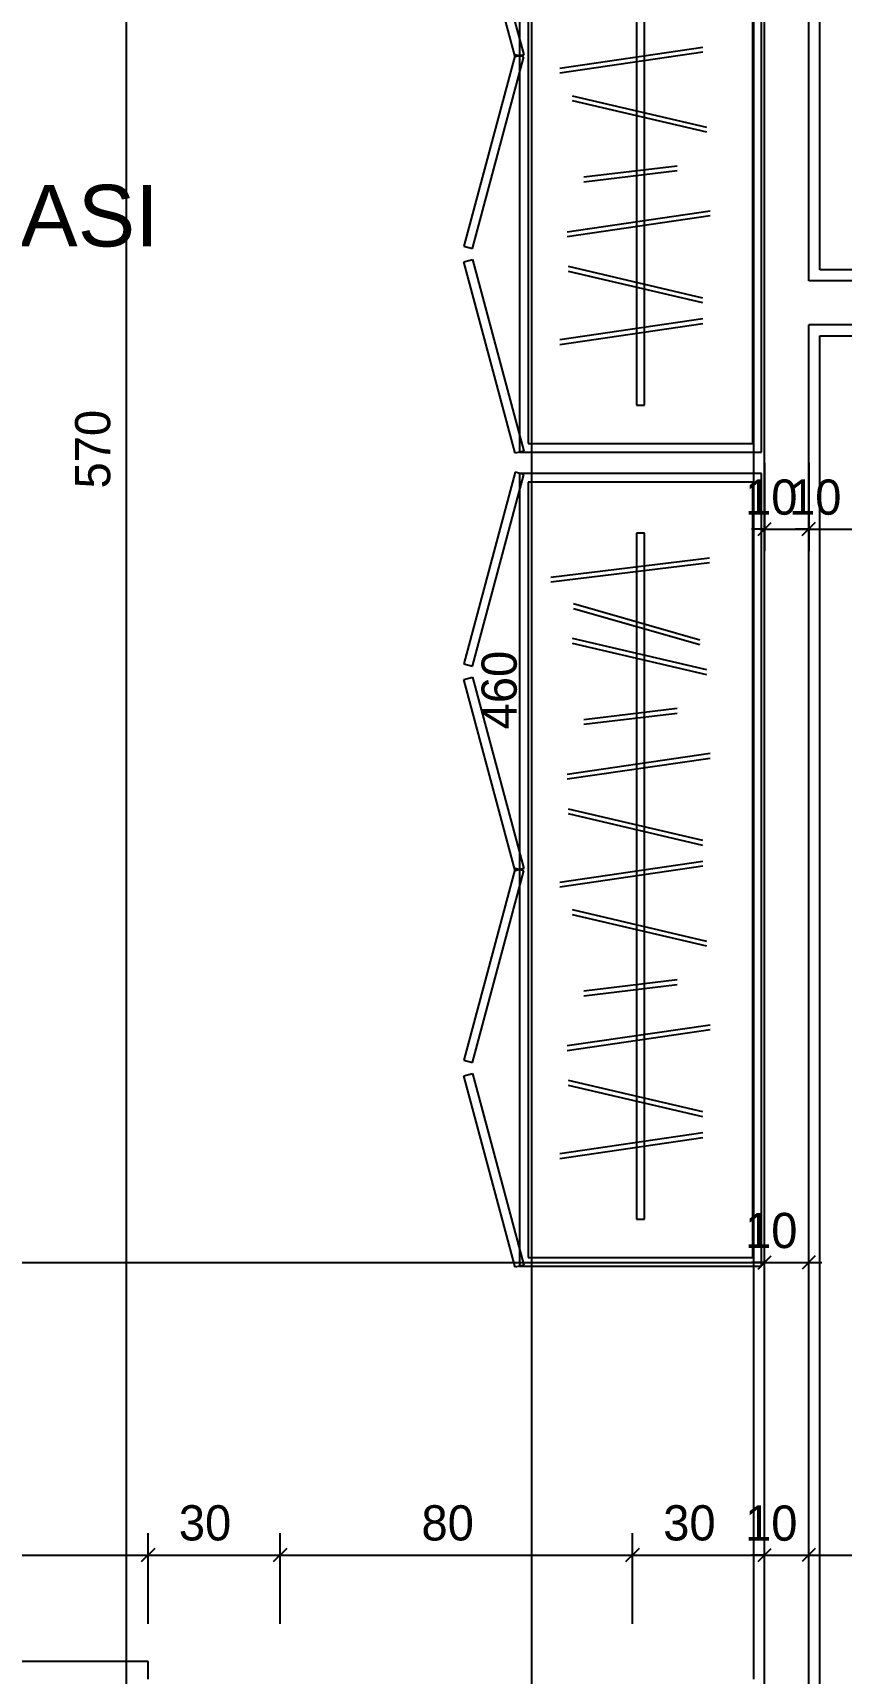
# Model space of a CAD drawing. Extents: x 182769.15 to 182771.38, y 101811.72 to 101812.21.
# Drawn here: x 182769.6832 to 182769.7199, y 101811.9206 to 101811.9951 of the extents above; entities that cross this region are included whole.
import ezdxf

# ---------------------------------------------------------------- set-up
doc = ezdxf.new("R2010")
doc.units = 0
doc.header["$MEASUREMENT"] = 0
doc.linetypes.add('DUZ', pattern=[500, 500])
doc.layers.get('0').update_dxf_attribs({"color": 1, "linetype": 'DUZ'})
for name, color, linetype in [('DENIZLIK', 25, 'Continuous'), ('DUVAR', 7, 'Continuous'), ('iç yatay', 3, 'Continuous'), ('SIVA', 1, 'Continuous'), ('tefriş', 21, 'Continuous'), ('YAZıMAHAL', 4, 'Continuous')]:
    doc.layers.add(name, color=color, linetype=linetype)
doc.styles.add('ARIAL', font='arial.ttf', dxfattribs={"height": 10})
doc.styles.add('İÇ ÖLÇÜ', font='stylu.ttf', dxfattribs={"height": 8})

msp = doc.modelspace()

# ---------------------------------------------------------------- linework, layer by layer
at = {"color": 0, "linetype": 'ByBlock'}
for p, q in [((182769.716095, 101811.972249), (182769.716695, 101811.972849)), ((182769.718095, 101811.972249), (182769.718695, 101811.972849)), ((182769.718695, 101811.972849), (182769.718095, 101811.972249)), ((182769.716095, 101811.938944), (182769.716695, 101811.939544)), ((182769.716095, 101811.938944), (182769.716695, 101811.939544)), ((182769.718695, 101811.939544), (182769.718095, 101811.938944)), ((182769.688695, 101811.926255), (182769.688095, 101811.925655)), ((182769.688095, 101811.925655), (182769.688695, 101811.926255)), ((182769.694695, 101811.926255), (182769.694095, 101811.925655)), ((182769.694095, 101811.925655), (182769.694695, 101811.926255)), ((182769.710695, 101811.926255), (182769.710095, 101811.925655)), ((182769.710095, 101811.925655), (182769.710695, 101811.926255)), ((182769.716095, 101811.925655), (182769.716695, 101811.926255)), ((182769.716095, 101811.925655), (182769.716695, 101811.926255)), ((182769.718695, 101811.926255), (182769.718095, 101811.925655)), ((182769.718695, 101811.926255), (182769.718095, 101811.925655))]:
    msp.add_line(p, q, dxfattribs=at)
at = {"layer": 'DENIZLIK'}
for p, q in [((182769.688395, 101811.921124), (182769.670395, 101811.921124)), ((182769.688395, 101811.920324), (182769.688395, 101811.921124))]:
    msp.add_line(p, q, dxfattribs=at)
at = {"layer": 'DUVAR', "ltscale": 50}
for p, q in [((182769.716395, 101811.919824), (182769.716395, 101812.011824)), ((182769.718395, 101811.983824), (182769.718395, 101812.011824)), ((182769.718395, 101811.876824), (182769.718395, 101811.981824))]:
    msp.add_line(p, q, dxfattribs=at)
at = {"layer": 'DUVAR'}
for p, q in [((182769.720395, 101811.983824), (182769.718395, 101811.983824)), ((182769.720395, 101811.981824), (182769.718395, 101811.981824))]:
    msp.add_line(p, q, dxfattribs=at)
at = {"layer": 'iç yatay'}
for p, q in [((182769.687395, 101812.034224), (182769.687395, 101811.919424)), ((182769.705814, 101812.012224), (182769.705814, 101811.919424)), ((182769.716395, 101811.975549), (182769.716395, 101811.971549)), ((182769.718395, 101811.975549), (182769.718395, 101811.971549)), ((182769.718395, 101811.975549), (182769.718395, 101811.971549)), ((182769.716395, 101811.972549), (182769.715795, 101811.972549)), ((182769.716395, 101811.972549), (182769.718395, 101811.972549)), ((182769.718395, 101811.972549), (182769.717795, 101811.972549)), ((182769.718395, 101811.972549), (182769.72039, 101811.972549)), ((182769.718395, 101811.972549), (182769.718995, 101811.972549)), ((182769.716395, 101811.936244), (182769.716395, 101811.940244)), ((182769.716395, 101811.936244), (182769.716395, 101811.940244)), ((182769.718395, 101811.936244), (182769.718395, 101811.940244)), ((182769.634995, 101811.939244), (182769.716795, 101811.939244)), ((182769.716395, 101811.939244), (182769.715795, 101811.939244)), ((182769.716395, 101811.939244), (182769.718395, 101811.939244)), ((182769.718395, 101811.939244), (182769.718995, 101811.939244)), ((182769.688395, 101811.922824), (182769.688395, 101811.926955)), ((182769.688395, 101811.922824), (182769.688395, 101811.926955)), ((182769.694395, 101811.922824), (182769.694395, 101811.926955)), ((182769.694395, 101811.922824), (182769.694395, 101811.926955)), ((182769.710395, 101811.922824), (182769.710395, 101811.926955)), ((182769.710395, 101811.922824), (182769.710395, 101811.926955)), ((182769.716395, 101811.922955), (182769.716395, 101811.926955)), ((182769.716395, 101811.922955), (182769.716395, 101811.926955)), ((182769.718395, 101811.922955), (182769.718395, 101811.926955)), ((182769.718395, 101811.922955), (182769.718395, 101811.926955)), ((182769.669995, 101811.925955), (182769.688795, 101811.925955)), ((182769.687995, 101811.925955), (182769.694795, 101811.925955)), ((182769.693995, 101811.925955), (182769.710795, 101811.925955)), ((182769.709995, 101811.925955), (182769.716795, 101811.925955)), ((182769.716395, 101811.925955), (182769.715795, 101811.925955)), ((182769.716395, 101811.925955), (182769.718395, 101811.925955)), ((182769.717995, 101811.925955), (182769.795795, 101811.925955)), ((182769.718395, 101811.925955), (182769.718995, 101811.925955))]:
    msp.add_line(p, q, dxfattribs=at)
at = {"layer": 'SIVA'}
for p, q in [((182769.715895, 101812.012324), (182769.715895, 101811.920324)), ((182769.718895, 101811.984324), (182769.718895, 101812.012324)), ((182769.720895, 101811.984324), (182769.718895, 101811.984324)), ((182769.718895, 101811.876324), (182769.718895, 101811.981324)), ((182769.718895, 101811.981324), (182769.720895, 101811.981324))]:
    msp.add_line(p, q, dxfattribs=at)
at = {"layer": 'tefriş'}
for p, q in [((182769.705259, 101812.01204), (182769.705259, 101811.97604)), ((182769.705659, 101812.01164), (182769.705659, 101811.97644)), ((182769.715859, 101811.97644), (182769.715859, 101812.01164)), ((182769.716259, 101811.97604), (182769.716259, 101812.01204)), ((182769.705659, 101811.97644), (182769.715859, 101811.97644)), ((182769.705259, 101811.97604), (182769.716259, 101811.97604)), ((182769.705259, 101811.975075), (182769.705259, 101811.939075)), ((182769.716259, 101811.975075), (182769.705259, 101811.975075)), ((182769.716259, 101811.939075), (182769.716259, 101811.975075)), ((182769.705659, 101811.974675), (182769.705659, 101811.939475)), ((182769.715859, 101811.974675), (182769.705659, 101811.974675)), ((182769.715859, 101811.939475), (182769.715859, 101811.974675)), ((182769.705259, 101811.939075), (182769.716259, 101811.939075)), ((182769.705659, 101811.939475), (182769.715859, 101811.939475))]:
    msp.add_line(p, q, dxfattribs=at)
at = {"layer": 'tefriş', "color": 8}
for p, q in [((182769.710578, 101812.009329), (182769.710578, 101811.978175)), ((182769.71094, 101811.978175), (182769.71094, 101812.009329)), ((182769.705066, 101811.993988), (182769.702736, 101812.002681)), ((182769.703123, 101812.002785), (182769.705452, 101811.994091)), ((182769.713591, 101811.99442), (182769.707091, 101811.993469)), ((182769.713591, 101811.9942), (182769.707091, 101811.99325)), ((182769.705066, 101811.994091), (182769.702736, 101811.985398)), ((182769.703123, 101811.985294), (182769.705452, 101811.993988)), ((182769.705452, 101811.993988), (182769.705066, 101811.994091)), ((182769.705452, 101811.994091), (182769.705066, 101811.993988)), ((182769.713774, 101811.990789), (182769.707676, 101811.992215)), ((182769.713774, 101811.99057), (182769.707676, 101811.991995)), ((182769.712423, 101811.989035), (182769.708187, 101811.988523)), ((182769.712423, 101811.988816), (182769.708187, 101811.988304)), ((182769.71392, 101811.986988), (182769.70742, 101811.986038)), ((182769.71392, 101811.986769), (182769.70742, 101811.985819)), ((182769.702736, 101811.985398), (182769.703123, 101811.985294)), ((182769.702736, 101811.984681), (182769.703123, 101811.984785)), ((182769.705066, 101811.975988), (182769.702736, 101811.984681)), ((182769.703123, 101811.984785), (182769.705452, 101811.976091)), ((182769.713591, 101811.983041), (182769.707493, 101811.984466)), ((182769.713591, 101811.982822), (182769.707493, 101811.984247)), ((182769.713591, 101811.982091), (182769.707091, 101811.98114)), ((182769.713591, 101811.981871), (182769.707091, 101811.980921)), ((182769.710578, 101811.978175), (182769.71094, 101811.978175)), ((182769.705452, 101811.976091), (182769.705066, 101811.975988)), ((182769.705066, 101811.975126), (182769.702736, 101811.966433)), ((182769.703123, 101811.966329), (182769.705452, 101811.975023)), ((182769.705452, 101811.975023), (182769.705066, 101811.975126)), ((182769.710578, 101811.972364), (182769.710578, 101811.94121)), ((182769.71094, 101811.972364), (182769.710578, 101811.972364)), ((182769.71094, 101811.94121), (182769.71094, 101811.972364)), ((182769.713884, 101811.971233), (182769.70669, 101811.970356)), ((182769.713884, 101811.971014), (182769.70669, 101811.970137)), ((182769.713445, 101811.967505), (182769.707712, 101811.96915)), ((182769.713445, 101811.967286), (182769.707712, 101811.968931)), ((182769.713774, 101811.966153), (182769.707676, 101811.967579)), ((182769.713774, 101811.965934), (182769.707676, 101811.967359)), ((182769.702736, 101811.966433), (182769.703123, 101811.966329)), ((182769.702736, 101811.965716), (182769.703123, 101811.96582)), ((182769.705066, 101811.957023), (182769.702736, 101811.965716)), ((182769.703123, 101811.96582), (182769.705452, 101811.957126)), ((182769.712423, 101811.964399), (182769.708187, 101811.963887)), ((182769.712423, 101811.96418), (182769.708187, 101811.963668)), ((182769.71392, 101811.962352), (182769.70742, 101811.961402)), ((182769.71392, 101811.962133), (182769.70742, 101811.961183)), ((182769.713591, 101811.958405), (182769.707493, 101811.95983)), ((182769.713591, 101811.958185), (182769.707493, 101811.959611)), ((182769.705066, 101811.957126), (182769.702736, 101811.948433)), ((182769.703123, 101811.948329), (182769.705452, 101811.957023)), ((182769.705452, 101811.957023), (182769.705066, 101811.957126)), ((182769.705452, 101811.957126), (182769.705066, 101811.957023)), ((182769.713591, 101811.957455), (182769.707091, 101811.956504)), ((182769.713591, 101811.957235), (182769.707091, 101811.956285)), ((182769.713774, 101811.953824), (182769.707676, 101811.95525)), ((182769.713774, 101811.953605), (182769.707676, 101811.95503)), ((182769.712423, 101811.95207), (182769.708187, 101811.951558)), ((182769.712423, 101811.951851), (182769.708187, 101811.951339)), ((182769.71392, 101811.950023), (182769.70742, 101811.949073)), ((182769.71392, 101811.949804), (182769.70742, 101811.948854)), ((182769.702736, 101811.948433), (182769.703123, 101811.948329)), ((182769.702736, 101811.947716), (182769.703123, 101811.94782)), ((182769.705066, 101811.939023), (182769.702736, 101811.947716)), ((182769.703123, 101811.94782), (182769.705452, 101811.939126)), ((182769.713591, 101811.946076), (182769.707493, 101811.947501)), ((182769.713591, 101811.945857), (182769.707493, 101811.947282)), ((182769.713591, 101811.945126), (182769.707091, 101811.944175)), ((182769.713591, 101811.944906), (182769.707091, 101811.943956)), ((182769.710578, 101811.94121), (182769.71094, 101811.94121)), ((182769.705452, 101811.939126), (182769.705066, 101811.939023))]:
    msp.add_line(p, q, dxfattribs=at)

# ---------------------------------------------------------------- texts
at = {"layer": 'iç yatay', "color": 11, "style": 'İÇ ÖLÇÜ'}
for s, p in [('570', (182769.686674, 101811.974392)), ('460', (182769.705136, 101811.963452))]:
    msp.add_text(s, height=0.0016, rotation=90, dxfattribs=at).set_placement(p)
for s, p in [('10', (182769.715505, 101811.973201)), ('10', (182769.717503, 101811.973201)), ('10', (182769.715505, 101811.939895)), ('30', (182769.689789, 101811.926618)), ('80', (182769.700809, 101811.926616)), ('30', (182769.711789, 101811.926618)), ('10', (182769.715505, 101811.926607))]:
    msp.add_text(s, height=0.0016, dxfattribs=at).set_placement(p)
at = {"layer": 'YAZıMAHAL', "style": 'ARIAL'}
msp.add_text('ÇOCUK ODASI', height=0.0028, dxfattribs=at).set_placement((182769.661512, 101811.985381))

doc.saveas('drawing.dxf')
